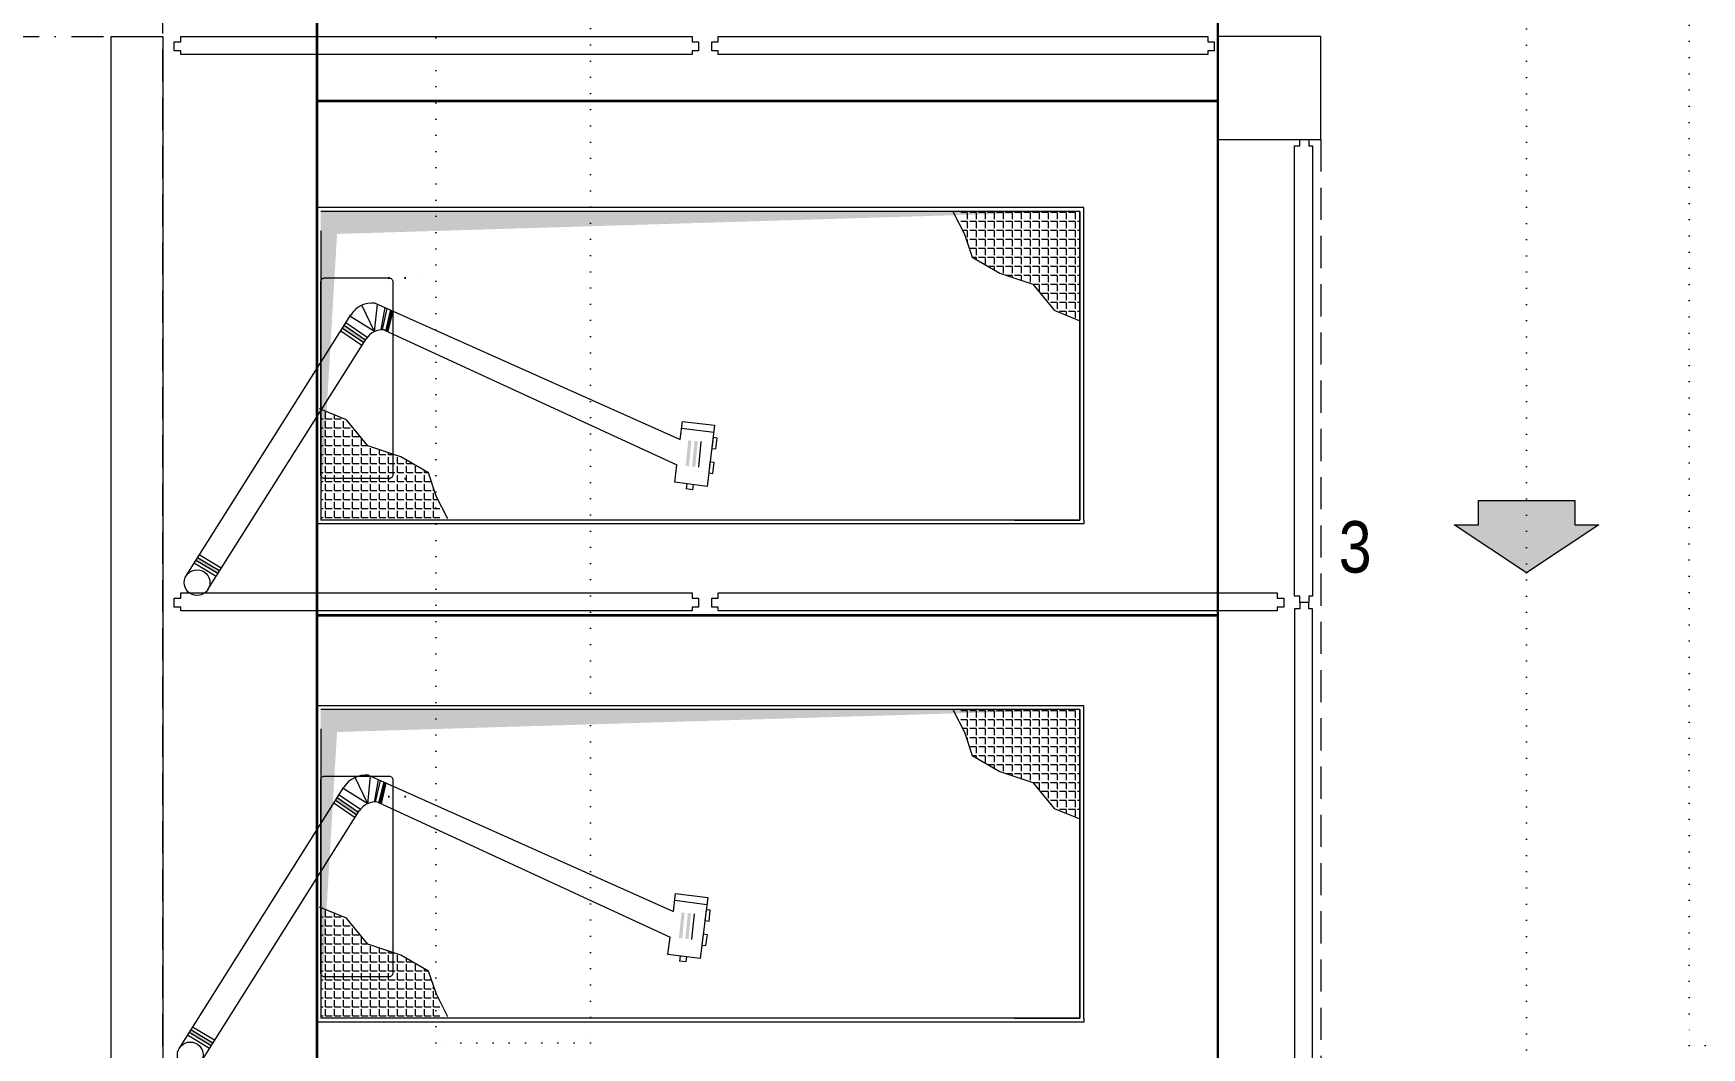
# Model space of a CAD drawing. Header units: metres. Extents: x -13933 to 152404, y -7861 to 21912.
# Drawn here: x -61 to 1236, y 4894 to 5683 of the extents above; entities that cross this region are included whole.
import ezdxf
from ezdxf.enums import TextEntityAlignment as Align

# ---------------------------------------------------------------- set-up
doc = ezdxf.new("R2010")
doc.units = ezdxf.units.M
doc.header["$LTSCALE"] = 100
doc.header["$MEASUREMENT"] = 0
for name, pattern in [('ACAD_ISO05W100', [33, 24, -3, 0, -3, 0, -3]), ('DASHDOT2', [0.5, 0.25, -0.125, 0, -0.125]), ('DOT2', [0.125, 0, -0.125]), ('HIDDEN', [0.375, 0.25, -0.125])]:
    doc.linetypes.add(name, pattern=pattern)
doc.layers.get('0').update_dxf_attribs({"color": 9, "lineweight": 9})
for name, color, linetype, lineweight in [('01', 9, 'Continuous', 9), ('06D', 9, 'Continuous', 9), ('10', 9, 'Continuous', 9), ('20', 9, 'DOT2', 9), ('21', 9, 'Continuous', 9), ('24', 9, 'DASHDOT2', 9), ('bakirci ekipman', 252, 'Continuous', 9), ('bakırcı ekipman', 252, 'ACAD_ISO05W100', 9)]:
    doc.layers.add(name, color=color, linetype=linetype, lineweight=lineweight)
doc.styles.add('MuuM_TEXT-STANDART', font='ARIALN.TTF')

# ---------------------------------------------------------------- blocks, each defined once
blk = doc.blocks.new('p-akslar_yeni')
at = {"layer": '24'}
blk.add_lwpolyline([(732.9, -2995), (772.9, -2995), (772.9, -2895), (6415, -2895)], dxfattribs=at)
blk = doc.blocks.new('p-kolon_80x80')
blk.add_lwpolyline([(-40, -40), (40, -40), (40, 40), (-40, 40)], close=True)
blk = doc.blocks.new('2.bod.sitatik')
at = {"layer": '01'}
blk.add_lwpolyline([(40, -8750), (0, -8750), (0, -2950), (40, -2950), (40, -8710), (40, -8710)], close=True, dxfattribs=at)
blk.add_blockref('p-kolon_80x80', (900, -2990), dxfattribs=at)
blk = doc.blocks.new('p-işyeri')
at = {"color": 0, "const_width": 2}
blk.add_lwpolyline([(200, 0), (200, 700), (-200, 700), (-200, 0)], close=True, dxfattribs=at)
blk = doc.blocks.new('rf')
at = {"layer": 'bakırcı ekipman', "color": 0, "lineweight": 0}
for p, q in [((174820.4, -9265.6), (174802.8, -9274.5)), ((174784.8, -9280.5), (174772.3, -9302)), ((174784.6, -9283.7), (174784.6, -9280.9)), ((174802.8, -9274.5), (174784.8, -9280.5)), ((174791.6, -9283.7), (174791.6, -9278.6)), ((174798.5, -9276.7), (174796.1, -9276.7)), ((174798.5, -9276.7), (174798.5, -9275.9)), ((174798.5, -9283.7), (174798.5, -9278.6)), ((174805.5, -9276.7), (174800.5, -9276.7)), ((174805.5, -9276.7), (174805.5, -9273.1)), ((174805.5, -9283.7), (174805.5, -9278.6)), ((174812.5, -9276.7), (174807.4, -9276.7)), ((174812.5, -9276.7), (174812.5, -9271.7)), ((174812.5, -9283.7), (174812.5, -9278.6)), ((174819.5, -9276.7), (174814.4, -9276.7)), ((174819.5, -9276.7), (174819.5, -9271.7)), ((174819.5, -9283.7), (174819.5, -9278.6)), ((174777.6, -9297.7), (174777.6, -9292.9)), ((174784.6, -9290.7), (174779.5, -9290.7)), ((174784.6, -9283.7), (174782.9, -9283.7)), ((174784.6, -9290.7), (174784.6, -9285.6)), ((174784.6, -9297.7), (174784.6, -9292.6)), ((174791.6, -9283.7), (174786.5, -9283.7)), ((174791.6, -9290.7), (174786.5, -9290.7)), ((174791.6, -9290.7), (174791.6, -9285.6)), ((174791.6, -9297.7), (174791.6, -9292.6)), ((174798.5, -9283.7), (174793.5, -9283.7)), ((174798.5, -9290.7), (174793.5, -9290.7)), ((174798.5, -9290.7), (174798.5, -9285.6)), ((174798.5, -9297.7), (174798.5, -9292.6)), ((174805.5, -9283.7), (174800.5, -9283.7)), ((174805.5, -9290.7), (174800.5, -9290.7)), ((174805.5, -9290.7), (174805.5, -9285.6)), ((174805.5, -9297.7), (174805.5, -9292.6)), ((174812.5, -9283.7), (174807.4, -9283.7)), ((174812.5, -9290.7), (174807.4, -9290.7)), ((174812.5, -9290.7), (174812.5, -9285.6)), ((174812.5, -9297.7), (174812.5, -9292.6)), ((174819.5, -9283.7), (174814.4, -9283.7)), ((174819.5, -9290.7), (174814.4, -9290.7)), ((174819.5, -9290.7), (174819.5, -9285.6)), ((174819.5, -9297.7), (174819.5, -9292.6)), ((174772.3, -9302), (174763.8, -9327.7)), ((174770.6, -9311.7), (174770.6, -9307.2)), ((174777.6, -9304.7), (174772.5, -9304.7)), ((174777.6, -9297.7), (174774.8, -9297.7)), ((174777.6, -9304.7), (174777.6, -9299.6)), ((174777.6, -9311.7), (174777.6, -9306.6)), ((174784.6, -9297.7), (174779.5, -9297.7)), ((174784.6, -9304.7), (174779.5, -9304.7)), ((174784.6, -9304.7), (174784.6, -9299.6)), ((174784.6, -9311.7), (174784.6, -9306.6)), ((174791.6, -9297.7), (174786.5, -9297.7)), ((174791.6, -9304.7), (174786.5, -9304.7)), ((174791.6, -9304.7), (174791.6, -9299.6)), ((174791.6, -9311.7), (174791.6, -9306.6)), ((174798.5, -9297.7), (174793.5, -9297.7)), ((174798.5, -9304.7), (174793.5, -9304.7)), ((174798.5, -9304.7), (174798.5, -9299.6)), ((174798.5, -9311.7), (174798.5, -9306.6)), ((174805.5, -9297.7), (174800.5, -9297.7)), ((174805.5, -9304.7), (174800.5, -9304.7)), ((174805.5, -9304.7), (174805.5, -9299.6)), ((174805.5, -9311.7), (174805.5, -9306.6)), ((174812.5, -9297.7), (174807.4, -9297.7)), ((174812.5, -9304.7), (174807.4, -9304.7)), ((174812.5, -9304.7), (174812.5, -9299.6)), ((174812.5, -9311.7), (174812.5, -9306.6)), ((174819.5, -9297.7), (174814.4, -9297.7)), ((174819.5, -9304.7), (174814.4, -9304.7)), ((174819.5, -9304.7), (174819.5, -9299.6)), ((174819.5, -9311.7), (174819.5, -9306.6)), ((174770.6, -9318.6), (174766.8, -9318.6)), ((174770.6, -9311.7), (174769.1, -9311.7)), ((174770.6, -9318.6), (174770.6, -9313.6)), ((174770.6, -9325.6), (174770.6, -9320.6)), ((174777.6, -9311.7), (174772.5, -9311.7)), ((174777.6, -9318.6), (174772.5, -9318.6)), ((174777.6, -9318.6), (174777.6, -9313.6)), ((174777.6, -9325.6), (174777.6, -9320.6)), ((174784.6, -9311.7), (174779.5, -9311.7)), ((174784.6, -9318.6), (174779.5, -9318.6)), ((174784.6, -9318.6), (174784.6, -9313.6)), ((174784.6, -9325.6), (174784.6, -9320.6)), ((174791.6, -9311.7), (174786.5, -9311.7)), ((174791.6, -9318.6), (174786.5, -9318.6)), ((174791.6, -9318.6), (174791.6, -9313.6)), ((174791.6, -9325.6), (174791.6, -9320.6)), ((174798.5, -9311.7), (174793.5, -9311.7)), ((174798.5, -9318.6), (174793.5, -9318.6)), ((174798.5, -9318.6), (174798.5, -9313.6)), ((174798.5, -9325.6), (174798.5, -9320.6)), ((174805.5, -9311.7), (174800.5, -9311.7)), ((174805.5, -9318.6), (174800.5, -9318.6)), ((174805.5, -9318.6), (174805.5, -9313.6)), ((174805.5, -9325.6), (174805.5, -9320.6)), ((174812.5, -9311.7), (174807.4, -9311.7)), ((174812.5, -9318.6), (174807.4, -9318.6)), ((174812.5, -9318.6), (174812.5, -9313.6)), ((174812.5, -9325.6), (174812.5, -9320.6)), ((174819.5, -9311.7), (174814.4, -9311.7)), ((174819.5, -9318.6), (174814.4, -9318.6)), ((174819.5, -9318.6), (174819.5, -9313.6)), ((174819.5, -9325.6), (174819.5, -9320.6)), ((174763.8, -9327.7), (174743.6, -9344.4)), ((174756.6, -9339.6), (174756.6, -9334.5)), ((174763.6, -9332.6), (174758.5, -9332.6)), ((174763.6, -9332.6), (174763.6, -9327.8)), ((174763.6, -9339.6), (174763.6, -9334.5)), ((174770.6, -9325.6), (174765.5, -9325.6)), ((174770.6, -9332.6), (174765.5, -9332.6)), ((174770.6, -9332.6), (174770.6, -9327.5)), ((174770.6, -9339.6), (174770.6, -9334.5)), ((174777.6, -9325.6), (174772.5, -9325.6)), ((174777.6, -9332.6), (174772.5, -9332.6)), ((174777.6, -9332.6), (174777.6, -9327.5)), ((174777.6, -9339.6), (174777.6, -9334.5)), ((174784.6, -9325.6), (174779.5, -9325.6)), ((174784.6, -9332.6), (174779.5, -9332.6)), ((174784.6, -9332.6), (174784.6, -9327.5)), ((174784.6, -9339.6), (174784.6, -9334.5)), ((174791.6, -9325.6), (174786.5, -9325.6)), ((174791.6, -9332.6), (174786.5, -9332.6)), ((174791.6, -9332.6), (174791.6, -9327.5)), ((174791.6, -9339.6), (174791.6, -9334.5)), ((174798.5, -9325.6), (174793.5, -9325.6)), ((174798.5, -9332.6), (174793.5, -9332.6)), ((174798.5, -9332.6), (174798.5, -9327.5)), ((174798.5, -9339.6), (174798.5, -9334.5)), ((174805.5, -9325.6), (174800.5, -9325.6)), ((174805.5, -9332.6), (174800.5, -9332.6)), ((174805.5, -9332.6), (174805.5, -9327.5)), ((174805.5, -9339.6), (174805.5, -9334.5)), ((174812.5, -9325.6), (174807.4, -9325.6)), ((174812.5, -9332.6), (174807.4, -9332.6)), ((174812.5, -9332.6), (174812.5, -9327.5)), ((174812.5, -9339.6), (174812.5, -9334.5)), ((174819.5, -9325.6), (174814.4, -9325.6)), ((174819.5, -9332.6), (174814.4, -9332.6)), ((174819.5, -9332.6), (174819.5, -9327.5)), ((174819.5, -9339.6), (174819.5, -9334.5)), ((174743.6, -9344.4), (174735, -9365.3)), ((174749.7, -9346.6), (174744.6, -9346.6)), ((174749.7, -9339.6), (174749.4, -9339.6)), ((174749.7, -9339.6), (174749.7, -9339.4)), ((174749.7, -9346.6), (174749.7, -9341.5)), ((174756.6, -9339.6), (174751.6, -9339.6)), ((174756.6, -9346.6), (174751.6, -9346.6)), ((174756.6, -9346.6), (174756.6, -9341.5)), ((174763.6, -9339.6), (174758.5, -9339.6)), ((174763.6, -9346.6), (174758.5, -9346.6)), ((174763.6, -9346.6), (174763.6, -9341.5)), ((174770.6, -9339.6), (174765.5, -9339.6)), ((174770.6, -9346.6), (174765.5, -9346.6)), ((174770.6, -9346.6), (174770.6, -9341.5)), ((174777.6, -9339.6), (174772.5, -9339.6)), ((174777.6, -9346.6), (174772.5, -9346.6)), ((174777.6, -9346.6), (174777.6, -9341.5)), ((174784.6, -9339.6), (174779.5, -9339.6)), ((174784.6, -9346.6), (174779.5, -9346.6)), ((174784.6, -9346.6), (174784.6, -9341.5)), ((174791.6, -9339.6), (174786.5, -9339.6)), ((174791.6, -9346.6), (174786.5, -9346.6)), ((174791.6, -9346.6), (174791.6, -9341.5)), ((174798.5, -9339.6), (174793.5, -9339.6)), ((174798.5, -9346.6), (174793.5, -9346.6)), ((174798.5, -9346.6), (174798.5, -9341.5)), ((174805.5, -9339.6), (174800.5, -9339.6)), ((174805.5, -9346.6), (174800.5, -9346.6)), ((174805.5, -9346.6), (174805.5, -9341.5)), ((174812.5, -9339.6), (174807.4, -9339.6)), ((174812.5, -9346.6), (174807.4, -9346.6)), ((174812.5, -9346.6), (174812.5, -9341.5)), ((174819.5, -9339.6), (174814.4, -9339.6)), ((174819.5, -9346.6), (174814.4, -9346.6)), ((174819.5, -9346.6), (174819.5, -9341.5)), ((174742.7, -9360.6), (174737.6, -9360.6)), ((174742.7, -9353.6), (174739.7, -9353.6)), ((174742.7, -9353.6), (174742.7, -9348.5)), ((174742.7, -9360.6), (174742.7, -9355.5)), ((174749.7, -9353.6), (174744.6, -9353.6)), ((174749.7, -9360.6), (174744.6, -9360.6)), ((174749.7, -9353.6), (174749.7, -9348.5)), ((174749.7, -9360.6), (174749.7, -9355.5)), ((174756.6, -9353.6), (174751.6, -9353.6)), ((174756.6, -9360.6), (174751.6, -9360.6)), ((174756.6, -9353.6), (174756.6, -9348.5)), ((174756.6, -9360.6), (174756.6, -9355.5)), ((174763.6, -9353.6), (174758.5, -9353.6)), ((174763.6, -9360.6), (174758.5, -9360.6)), ((174763.6, -9353.6), (174763.6, -9348.5)), ((174763.6, -9360.6), (174763.6, -9355.5)), ((174770.6, -9353.6), (174765.5, -9353.6)), ((174770.6, -9360.6), (174765.5, -9360.6)), ((174770.6, -9353.6), (174770.6, -9348.5)), ((174770.6, -9360.6), (174770.6, -9355.5)), ((174777.6, -9353.6), (174772.5, -9353.6)), ((174777.6, -9360.6), (174772.5, -9360.6)), ((174777.6, -9353.6), (174777.6, -9348.5)), ((174777.6, -9360.6), (174777.6, -9355.5)), ((174784.6, -9353.6), (174779.5, -9353.6)), ((174784.6, -9360.6), (174779.5, -9360.6)), ((174784.6, -9353.6), (174784.6, -9348.5)), ((174784.6, -9360.6), (174784.6, -9355.5)), ((174791.6, -9353.6), (174786.5, -9353.6)), ((174791.6, -9360.6), (174786.5, -9360.6)), ((174791.6, -9353.6), (174791.6, -9348.5)), ((174791.6, -9360.6), (174791.6, -9355.5)), ((174798.5, -9353.6), (174793.5, -9353.6)), ((174798.5, -9360.6), (174793.5, -9360.6)), ((174798.5, -9353.6), (174798.5, -9348.5)), ((174798.5, -9360.6), (174798.5, -9355.5)), ((174805.5, -9353.6), (174800.5, -9353.6)), ((174805.5, -9360.6), (174800.5, -9360.6)), ((174805.5, -9353.6), (174805.5, -9348.5)), ((174805.5, -9360.6), (174805.5, -9355.5)), ((174812.5, -9353.6), (174807.4, -9353.6)), ((174812.5, -9360.6), (174807.4, -9360.6)), ((174812.5, -9353.6), (174812.5, -9348.5)), ((174812.5, -9360.6), (174812.5, -9355.5)), ((174819.5, -9353.6), (174814.4, -9353.6)), ((174819.5, -9360.6), (174814.4, -9360.6)), ((174819.5, -9353.6), (174819.5, -9348.5)), ((174819.5, -9360.6), (174819.5, -9355.5)), ((174735.7, -9364.3), (174735.7, -9362.8)), ((174742.7, -9364.3), (174742.7, -9362.5)), ((174749.7, -9364.3), (174749.7, -9362.5)), ((174756.6, -9364.3), (174756.6, -9362.5)), ((174763.6, -9364.3), (174763.6, -9362.5)), ((174770.6, -9364.3), (174770.6, -9362.5)), ((174777.6, -9364.3), (174777.6, -9362.5)), ((174784.6, -9364.3), (174784.6, -9362.5)), ((174791.6, -9364.3), (174791.6, -9362.5)), ((174798.5, -9364.3), (174798.5, -9362.5)), ((174805.5, -9364.3), (174805.5, -9362.5)), ((174812.5, -9364.3), (174812.5, -9362.5)), ((174819.5, -9364.3), (174819.5, -9362.5))]:
    blk.add_line(p, q, dxfattribs=at)
blk = doc.blocks.new('p-mekanik_boyahane_mahal04')
for points in [[(174860.9, -84758), (174858.9, -84757.8), (174855.2, -84773.6), (174857.2, -84773.8)], [(174860.9, -84758), (174858.9, -84757.8), (174855.2, -84773.6), (174857.2, -84773.8)], [(174838.1, -84782.8), (174839.4, -84780.7), (174822.8, -84769.4), (174821.5, -84771.5)], [(174838.1, -84782.8), (174839.4, -84780.7), (174822.8, -84769.4), (174821.5, -84771.5)], [(174724.7, -84962.2), (174726, -84960.1), (174708.9, -84949.7), (174707.6, -84951.8)], [(174724.7, -84962.2), (174726, -84960.1), (174708.9, -84949.7), (174707.6, -84951.8)], [(174724.7, -84962.2), (174726, -84960.1), (174708.9, -84949.7), (174707.6, -84951.8)]]:
    blk.add_hatch(color=256).paths.add_polyline_path(points)
h = blk.add_hatch(color=256)
h.paths.add_polyline_path([(175093.3, -84878.9), (175095.7, -84879.2), (175097.7, -84859.3), (175095.2, -84859)])
h.paths.add_polyline_path([(175088.3, -84878.5), (175090.8, -84878.7), (175092.7, -84858.8), (175090.3, -84858.6)])
h = blk.add_hatch(color=256)
h.paths.add_polyline_path([(175093.3, -84878.9), (175095.7, -84879.2), (175097.7, -84859.3), (175095.2, -84859)])
h.paths.add_polyline_path([(175088.3, -84878.5), (175090.8, -84878.7), (175092.7, -84858.8), (175090.3, -84858.6)])
for p, q in [((175402.9, -84697.8), (174806.9, -84697.8)), ((174806.9, -84697.8), (174806.9, -84943.8)), ((175399.9, -84700.8), (174809.9, -84700.8)), ((175301.2, -84700.8), (175310.2, -84718.4)), ((175312.4, -84701.7), (175307.3, -84701.7)), ((175312.4, -84701.7), (175312.4, -84706.8)), ((175319.4, -84701.7), (175314.3, -84701.7)), ((175319.4, -84701.7), (175319.4, -84706.8)), ((175326.3, -84701.7), (175321.3, -84701.7)), ((175326.3, -84701.7), (175326.3, -84706.8)), ((175333.3, -84701.7), (175328.3, -84701.7)), ((175333.3, -84701.7), (175333.3, -84706.8)), ((175340.3, -84701.7), (175335.2, -84701.7)), ((175340.3, -84701.7), (175340.3, -84706.8)), ((175347.3, -84701.7), (175342.2, -84701.7)), ((175347.3, -84701.7), (175347.3, -84706.8)), ((175354.3, -84701.7), (175349.2, -84701.7)), ((175354.3, -84701.7), (175354.3, -84706.8)), ((175361.3, -84701.7), (175356.2, -84701.7)), ((175361.3, -84701.7), (175361.3, -84706.8)), ((175368.3, -84701.7), (175363.2, -84701.7)), ((175368.3, -84701.7), (175368.3, -84706.8)), ((175375.2, -84701.7), (175370.2, -84701.7)), ((175375.2, -84701.7), (175375.2, -84706.8)), ((175382.2, -84701.7), (175377.1, -84701.7)), ((175382.2, -84701.7), (175382.2, -84706.8)), ((175389.2, -84701.7), (175384.1, -84701.7)), ((175389.2, -84701.7), (175389.2, -84706.8)), ((175396.2, -84701.7), (175391.1, -84701.7)), ((175396.2, -84701.7), (175396.2, -84706.8)), ((175399.9, -84940.8), (175399.9, -84700.8)), ((175402.9, -84940.8), (175402.9, -84697.8)), ((174809.9, -84715.8), (174809.9, -84940.8)), ((175312.4, -84708.7), (175307.3, -84708.7)), ((175312.4, -84715.6), (175308.7, -84715.6)), ((175312.4, -84708.7), (175312.4, -84713.7)), ((175312.4, -84715.6), (175312.4, -84720.7)), ((175319.4, -84708.7), (175314.3, -84708.7)), ((175319.4, -84715.6), (175314.3, -84715.6)), ((175319.4, -84708.7), (175319.4, -84713.7)), ((175319.4, -84715.6), (175319.4, -84720.7)), ((175326.3, -84708.7), (175321.3, -84708.7)), ((175326.3, -84715.6), (175321.3, -84715.6)), ((175326.3, -84708.7), (175326.3, -84713.7)), ((175326.3, -84715.6), (175326.3, -84720.7)), ((175333.3, -84708.7), (175328.3, -84708.7)), ((175333.3, -84715.6), (175328.3, -84715.6)), ((175333.3, -84708.7), (175333.3, -84713.7)), ((175333.3, -84715.6), (175333.3, -84720.7)), ((175340.3, -84708.7), (175335.2, -84708.7)), ((175340.3, -84715.6), (175335.2, -84715.6)), ((175340.3, -84708.7), (175340.3, -84713.7)), ((175340.3, -84715.6), (175340.3, -84720.7)), ((175347.3, -84708.7), (175342.2, -84708.7)), ((175347.3, -84715.6), (175342.2, -84715.6)), ((175347.3, -84708.7), (175347.3, -84713.7)), ((175347.3, -84715.6), (175347.3, -84720.7)), ((175354.3, -84708.7), (175349.2, -84708.7)), ((175354.3, -84715.6), (175349.2, -84715.6)), ((175354.3, -84708.7), (175354.3, -84713.7)), ((175354.3, -84715.6), (175354.3, -84720.7)), ((175361.3, -84708.7), (175356.2, -84708.7)), ((175361.3, -84715.6), (175356.2, -84715.6)), ((175361.3, -84708.7), (175361.3, -84713.7)), ((175361.3, -84715.6), (175361.3, -84720.7)), ((175368.3, -84708.7), (175363.2, -84708.7)), ((175368.3, -84715.6), (175363.2, -84715.6)), ((175368.3, -84708.7), (175368.3, -84713.7)), ((175368.3, -84715.6), (175368.3, -84720.7)), ((175375.2, -84708.7), (175370.2, -84708.7)), ((175375.2, -84715.6), (175370.2, -84715.6)), ((175375.2, -84708.7), (175375.2, -84713.7)), ((175375.2, -84715.6), (175375.2, -84720.7)), ((175382.2, -84708.7), (175377.1, -84708.7)), ((175382.2, -84715.6), (175377.1, -84715.6)), ((175382.2, -84708.7), (175382.2, -84713.7)), ((175382.2, -84715.6), (175382.2, -84720.7)), ((175389.2, -84708.7), (175384.1, -84708.7)), ((175389.2, -84715.6), (175384.1, -84715.6)), ((175389.2, -84708.7), (175389.2, -84713.7)), ((175389.2, -84715.6), (175389.2, -84720.7)), ((175396.2, -84708.7), (175391.1, -84708.7)), ((175396.2, -84715.6), (175391.1, -84715.6)), ((175396.2, -84708.7), (175396.2, -84713.7)), ((175396.2, -84715.6), (175396.2, -84720.7)), ((175399.9, -84708.7), (175398.1, -84708.7)), ((175399.9, -84715.6), (175398.1, -84715.6)), ((175310.2, -84718.4), (175316.2, -84736.4)), ((175312.4, -84722.6), (175311.6, -84722.6)), ((175312.4, -84722.6), (175312.4, -84725)), ((175319.4, -84722.6), (175314.3, -84722.6)), ((175319.4, -84722.6), (175319.4, -84727.7)), ((175326.3, -84722.6), (175321.3, -84722.6)), ((175326.3, -84722.6), (175326.3, -84727.7)), ((175333.3, -84722.6), (175328.3, -84722.6)), ((175333.3, -84722.6), (175333.3, -84727.7)), ((175340.3, -84722.6), (175335.2, -84722.6)), ((175340.3, -84722.6), (175340.3, -84727.7)), ((175347.3, -84722.6), (175342.2, -84722.6)), ((175347.3, -84722.6), (175347.3, -84727.7)), ((175354.3, -84722.6), (175349.2, -84722.6)), ((175354.3, -84722.6), (175354.3, -84727.7)), ((175361.3, -84722.6), (175356.2, -84722.6)), ((175361.3, -84722.6), (175361.3, -84727.7)), ((175368.3, -84722.6), (175363.2, -84722.6)), ((175368.3, -84722.6), (175368.3, -84727.7)), ((175375.2, -84722.6), (175370.2, -84722.6)), ((175375.2, -84722.6), (175375.2, -84727.7)), ((175382.2, -84722.6), (175377.1, -84722.6)), ((175382.2, -84722.6), (175382.2, -84727.7)), ((175389.2, -84722.6), (175384.1, -84722.6)), ((175389.2, -84722.6), (175389.2, -84727.7)), ((175396.2, -84722.6), (175391.1, -84722.6)), ((175396.2, -84722.6), (175396.2, -84727.7)), ((175399.9, -84722.6), (175398.1, -84722.6)), ((175319.4, -84729.6), (175314.3, -84729.6)), ((175316.2, -84736.4), (175337.6, -84748.8)), ((175319.4, -84736.6), (175316.5, -84736.6)), ((175319.4, -84729.6), (175319.4, -84734.7)), ((175319.4, -84736.6), (175319.4, -84738.3)), ((175326.3, -84729.6), (175321.3, -84729.6)), ((175326.3, -84736.6), (175321.3, -84736.6)), ((175326.3, -84729.6), (175326.3, -84734.7)), ((175326.3, -84736.6), (175326.3, -84741.7)), ((175333.3, -84729.6), (175328.3, -84729.6)), ((175333.3, -84736.6), (175328.3, -84736.6)), ((175333.3, -84729.6), (175333.3, -84734.7)), ((175333.3, -84736.6), (175333.3, -84741.7)), ((175340.3, -84729.6), (175335.2, -84729.6)), ((175340.3, -84736.6), (175335.2, -84736.6)), ((175340.3, -84729.6), (175340.3, -84734.7)), ((175340.3, -84736.6), (175340.3, -84741.7)), ((175347.3, -84729.6), (175342.2, -84729.6)), ((175347.3, -84736.6), (175342.2, -84736.6)), ((175347.3, -84729.6), (175347.3, -84734.7)), ((175347.3, -84736.6), (175347.3, -84741.7)), ((175354.3, -84729.6), (175349.2, -84729.6)), ((175354.3, -84736.6), (175349.2, -84736.6)), ((175354.3, -84729.6), (175354.3, -84734.7)), ((175354.3, -84736.6), (175354.3, -84741.7)), ((175361.3, -84729.6), (175356.2, -84729.6)), ((175361.3, -84736.6), (175356.2, -84736.6)), ((175361.3, -84729.6), (175361.3, -84734.7)), ((175361.3, -84736.6), (175361.3, -84741.7)), ((175368.3, -84729.6), (175363.2, -84729.6)), ((175368.3, -84736.6), (175363.2, -84736.6)), ((175368.3, -84729.6), (175368.3, -84734.7)), ((175368.3, -84736.6), (175368.3, -84741.7)), ((175375.2, -84729.6), (175370.2, -84729.6)), ((175375.2, -84736.6), (175370.2, -84736.6)), ((175375.2, -84729.6), (175375.2, -84734.7)), ((175375.2, -84736.6), (175375.2, -84741.7)), ((175382.2, -84729.6), (175377.1, -84729.6)), ((175382.2, -84736.6), (175377.1, -84736.6)), ((175382.2, -84729.6), (175382.2, -84734.7)), ((175382.2, -84736.6), (175382.2, -84741.7)), ((175389.2, -84729.6), (175384.1, -84729.6)), ((175389.2, -84736.6), (175384.1, -84736.6)), ((175389.2, -84729.6), (175389.2, -84734.7)), ((175389.2, -84736.6), (175389.2, -84741.7)), ((175396.2, -84729.6), (175391.1, -84729.6)), ((175396.2, -84736.6), (175391.1, -84736.6)), ((175396.2, -84729.6), (175396.2, -84734.7)), ((175396.2, -84736.6), (175396.2, -84741.7)), ((175399.9, -84729.6), (175398.1, -84729.6)), ((175399.9, -84736.6), (175398.1, -84736.6)), ((174846.4, -84774), (174836.6, -84753.5)), ((174846.4, -84774), (174836.6, -84753.5)), ((174846.4, -84774), (174848.7, -84752.6)), ((174846.4, -84774), (174848.7, -84752.6)), ((174847, -84751.8), (175084, -84857.8)), ((174847, -84751.8), (175084, -84857.8)), ((175333.3, -84743.6), (175328.5, -84743.6)), ((175333.3, -84743.6), (175333.3, -84746.4)), ((175340.3, -84743.6), (175335.2, -84743.6)), ((175337.6, -84748.8), (175363.3, -84757.4)), ((175340.3, -84743.6), (175340.3, -84748.7)), ((175347.3, -84743.6), (175342.2, -84743.6)), ((175347.3, -84750.6), (175342.8, -84750.6)), ((175347.3, -84743.6), (175347.3, -84748.7)), ((175347.3, -84750.6), (175347.3, -84752.1)), ((175354.3, -84743.6), (175349.2, -84743.6)), ((175354.3, -84750.6), (175349.2, -84750.6)), ((175354.3, -84743.6), (175354.3, -84748.7)), ((175354.3, -84750.6), (175354.3, -84754.4)), ((175361.3, -84743.6), (175356.2, -84743.6)), ((175361.3, -84750.6), (175356.2, -84750.6)), ((175361.3, -84743.6), (175361.3, -84748.7)), ((175361.3, -84750.6), (175361.3, -84755.6)), ((175368.3, -84743.6), (175363.2, -84743.6)), ((175368.3, -84750.6), (175363.2, -84750.6)), ((175368.3, -84743.6), (175368.3, -84748.7)), ((175368.3, -84750.6), (175368.3, -84755.6)), ((175375.2, -84743.6), (175370.2, -84743.6)), ((175375.2, -84750.6), (175370.2, -84750.6)), ((175375.2, -84743.6), (175375.2, -84748.7)), ((175375.2, -84750.6), (175375.2, -84755.6)), ((175382.2, -84743.6), (175377.1, -84743.6)), ((175382.2, -84750.6), (175377.1, -84750.6)), ((175382.2, -84743.6), (175382.2, -84748.7)), ((175382.2, -84750.6), (175382.2, -84755.6)), ((175389.2, -84743.6), (175384.1, -84743.6)), ((175389.2, -84750.6), (175384.1, -84750.6)), ((175389.2, -84743.6), (175389.2, -84748.7)), ((175389.2, -84750.6), (175389.2, -84755.6)), ((175396.2, -84743.6), (175391.1, -84743.6)), ((175396.2, -84750.6), (175391.1, -84750.6)), ((175396.2, -84743.6), (175396.2, -84748.7)), ((175396.2, -84750.6), (175396.2, -84755.6)), ((175399.9, -84743.6), (175398.1, -84743.6)), ((175399.9, -84750.6), (175398.1, -84750.6)), ((174700.1, -84963.9), (174828, -84761.1)), ((174700.1, -84963.9), (174828, -84761.1)), ((174840.7, -84778.5), (174824.2, -84767.3)), ((174840.7, -84778.5), (174824.2, -84767.3)), ((174846.4, -84774), (174827.4, -84762)), ((174846.4, -84774), (174827.4, -84762)), ((174851.7, -84772.7), (174854.8, -84755.3)), ((174851.7, -84772.7), (174854.8, -84755.3)), ((174852.6, -84772.4), (174856.4, -84756)), ((174852.6, -84772.4), (174856.4, -84756)), ((174855.2, -84773.6), (174858.9, -84757.8)), ((174855.2, -84773.6), (174858.9, -84757.8)), ((174857.2, -84773.8), (174860.9, -84758)), ((174857.2, -84773.8), (174860.9, -84758)), ((175363.3, -84757.4), (175380, -84777.6)), ((175368.3, -84757.6), (175363.4, -84757.6)), ((175368.3, -84757.6), (175368.3, -84762.6)), ((175375.2, -84757.6), (175370.2, -84757.6)), ((175375.2, -84764.5), (175370.2, -84764.5)), ((175375.2, -84757.6), (175375.2, -84762.6)), ((175375.2, -84764.5), (175375.2, -84769.6)), ((175382.2, -84757.6), (175377.1, -84757.6)), ((175382.2, -84764.5), (175377.1, -84764.5)), ((175382.2, -84757.6), (175382.2, -84762.6)), ((175382.2, -84764.5), (175382.2, -84769.6)), ((175389.2, -84757.6), (175384.1, -84757.6)), ((175389.2, -84764.5), (175384.1, -84764.5)), ((175389.2, -84757.6), (175389.2, -84762.6)), ((175389.2, -84764.5), (175389.2, -84769.6)), ((175396.2, -84757.6), (175391.1, -84757.6)), ((175396.2, -84764.5), (175391.1, -84764.5)), ((175396.2, -84757.6), (175396.2, -84762.6)), ((175396.2, -84764.5), (175396.2, -84769.6)), ((175399.9, -84757.6), (175398.1, -84757.6)), ((175399.9, -84764.5), (175398.1, -84764.5)), ((174717, -84974.6), (174839.9, -84779.6)), ((174717, -84974.6), (174839.9, -84779.6)), ((174836.7, -84784.9), (174820.2, -84773.6)), ((174836.7, -84784.9), (174820.2, -84773.6)), ((174838.1, -84782.8), (174821.5, -84771.5)), ((174838.1, -84782.8), (174821.5, -84771.5)), ((174839.4, -84780.7), (174822.8, -84769.4)), ((174839.4, -84780.7), (174822.8, -84769.4)), ((174854.2, -84772.7), (175081.5, -84877.7)), ((174854.2, -84772.7), (175081.5, -84877.7)), ((175375.2, -84771.5), (175375, -84771.5)), ((175375.2, -84771.5), (175375.2, -84771.8)), ((175382.2, -84771.5), (175377.1, -84771.5)), ((175380, -84777.6), (175399.9, -84785.7)), ((175382.2, -84771.5), (175382.2, -84776.6)), ((175389.2, -84771.5), (175384.1, -84771.5)), ((175389.2, -84778.5), (175384.1, -84778.5)), ((175389.2, -84771.5), (175389.2, -84776.6)), ((175389.2, -84778.5), (175389.2, -84781.5)), ((175396.2, -84771.5), (175391.1, -84771.5)), ((175396.2, -84778.5), (175391.1, -84778.5)), ((175396.2, -84771.5), (175396.2, -84776.6)), ((175396.2, -84778.5), (175396.2, -84783.6)), ((175399.9, -84771.5), (175398.1, -84771.5)), ((175399.9, -84778.5), (175398.1, -84778.5)), ((175084, -84857.8), (175085.7, -84843.7)), ((175084, -84857.8), (175085.7, -84843.7)), ((175085.7, -84843.7), (175110.8, -84846.9)), ((175085.7, -84843.7), (175110.8, -84846.9)), ((175085.1, -84849), (175110.1, -84852.2)), ((175085.1, -84849), (175110.1, -84852.2)), ((175110.8, -84846.9), (175104.9, -84894.3)), ((175110.8, -84846.9), (175104.9, -84894.3)), ((175100.2, -84859.5), (175098.2, -84879.4)), ((175100.2, -84859.5), (175098.2, -84879.4)), ((175079.8, -84891.2), (175081.5, -84877.7)), ((175079.8, -84891.2), (175081.5, -84877.7)), ((175104.9, -84894.3), (175079.8, -84891.2)), ((175104.9, -84894.3), (175079.8, -84891.2)), ((175089.2, -84892.4), (175088.7, -84896.3)), ((175089.2, -84892.4), (175088.7, -84896.3)), ((175093.6, -84896.9), (175088.7, -84896.3)), ((175093.6, -84896.9), (175088.7, -84896.3)), ((175094.1, -84893), (175093.6, -84896.9)), ((175094.1, -84893), (175093.6, -84896.9)), ((174727.3, -84957.9), (174710.3, -84947.7)), ((174727.3, -84957.9), (174710.3, -84947.7)), ((174727.3, -84957.9), (174710.3, -84947.7)), ((174723.4, -84964.3), (174706.3, -84954)), ((174723.4, -84964.3), (174706.3, -84954)), ((174723.4, -84964.3), (174706.3, -84954)), ((174724.7, -84962.2), (174707.6, -84951.8)), ((174724.7, -84962.2), (174707.6, -84951.8)), ((174724.7, -84962.2), (174707.6, -84951.8)), ((174726, -84960.1), (174708.9, -84949.7)), ((174726, -84960.1), (174708.9, -84949.7)), ((174726, -84960.1), (174708.9, -84949.7))]:
    blk.add_line(p, q)
for points in [[(175399.9, -84700.8), (175399.9, -84940.8), (175349, -84940.8), (175399.9, -84940.8), (174809.9, -84940.8)], [(175402.9, -84940.8), (175402.9, -84943.8), (174806.9, -84943.8)]]:
    blk.add_lwpolyline(points)
for points in [[(175109.6, -84856.4), (175108.5, -84864.8), (175111.7, -84865.2), (175112.7, -84856.7)], [(175109.6, -84856.4), (175108.5, -84864.8), (175111.7, -84865.2), (175112.7, -84856.7)], [(175107.2, -84875.4), (175106.2, -84883.8), (175109.3, -84884.2), (175110.4, -84875.8)], [(175107.2, -84875.4), (175106.2, -84883.8), (175109.3, -84884.2), (175110.4, -84875.8)]]:
    blk.add_lwpolyline(points, close=True)
blk.add_circle((174708.5, -84969.2), 10)
for centre, radius in [((174844.9, -84771.7), 20), ((174844.9, -84771.7), 20), ((174852.6, -84787.6), 15), ((174852.6, -84787.6), 15)]:
    blk.add_arc(centre, radius, 83.9062, 147.767)
blk.add_solid([(175399.9, -84700.8), (174809.9, -84700.8), (174822.6, -84718.2), (174809.9, -84932.8)])
at = {"layer": 'bakirci ekipman'}
blk.add_circle((174708.5, -84969.2), 10, dxfattribs=at)
blk.add_circle((174708.5, -84969.2), 10, dxfattribs=at)
at = {"rotation": 270}
blk.add_blockref('rf', (184174.3, 89880.7), dxfattribs=at)
blk = doc.blocks.new('p-mekanik_boyahane_mahal03')
for points in [[(59.2, 165.5), (57.2, 165.7), (53.5, 150), (55.5, 149.8)], [(59.2, 165.5), (57.2, 165.7), (53.5, 150), (55.5, 149.8)], [(36.4, 140.8), (37.7, 142.9), (21.1, 154.2), (19.8, 152)], [(36.4, 140.8), (37.7, 142.9), (21.1, 154.2), (19.8, 152)], [(-77, -38.6), (-75.7, -36.5), (-92.8, -26.2), (-94.1, -28.3)], [(-77, -38.6), (-75.7, -36.5), (-92.8, -26.2), (-94.1, -28.3)], [(-77, -38.6), (-75.7, -36.5), (-92.8, -26.2), (-94.1, -28.3)]]:
    blk.add_hatch(color=256).paths.add_polyline_path(points)
h = blk.add_hatch(color=256)
h.paths.add_polyline_path([(291.6, 44.6), (294.1, 44.4), (296, 64.3), (293.5, 64.5)])
h.paths.add_polyline_path([(286.6, 45.1), (289.1, 44.9), (291.1, 64.8), (288.6, 65)])
h = blk.add_hatch(color=256)
h.paths.add_polyline_path([(291.6, 44.6), (294.1, 44.4), (296, 64.3), (293.5, 64.5)])
h.paths.add_polyline_path([(286.6, 45.1), (289.1, 44.9), (291.1, 64.8), (288.6, 65)])
at = {"color": 0}
for p, q in [((596, 246), (0, 246)), ((0, 246), (0, 0)), ((593, 243), (3, 243)), ((494.3, 243), (503.2, 225.4)), ((505.4, 242.1), (500.4, 242.1)), ((505.4, 235.1), (500.4, 235.1)), ((505.4, 242.1), (505.4, 237)), ((505.4, 235.1), (505.4, 230)), ((512.4, 242.1), (507.4, 242.1)), ((512.4, 235.1), (507.4, 235.1)), ((512.4, 242.1), (512.4, 237)), ((512.4, 235.1), (512.4, 230)), ((519.4, 242.1), (514.3, 242.1)), ((519.4, 235.1), (514.3, 235.1)), ((519.4, 242.1), (519.4, 237)), ((519.4, 235.1), (519.4, 230)), ((526.4, 242.1), (521.3, 242.1)), ((526.4, 235.1), (521.3, 235.1)), ((526.4, 242.1), (526.4, 237)), ((526.4, 235.1), (526.4, 230)), ((533.4, 242.1), (528.3, 242.1)), ((533.4, 235.1), (528.3, 235.1)), ((533.4, 242.1), (533.4, 237)), ((533.4, 235.1), (533.4, 230)), ((540.4, 242.1), (535.3, 242.1)), ((540.4, 235.1), (535.3, 235.1)), ((540.4, 242.1), (540.4, 237)), ((540.4, 235.1), (540.4, 230)), ((547.4, 242.1), (542.3, 242.1)), ((547.4, 235.1), (542.3, 235.1)), ((547.4, 242.1), (547.4, 237)), ((547.4, 235.1), (547.4, 230)), ((554.3, 242.1), (549.3, 242.1)), ((554.3, 235.1), (549.3, 235.1)), ((554.3, 242.1), (554.3, 237)), ((554.3, 235.1), (554.3, 230)), ((561.3, 242.1), (556.2, 242.1)), ((561.3, 235.1), (556.2, 235.1)), ((561.3, 242.1), (561.3, 237)), ((561.3, 235.1), (561.3, 230)), ((568.3, 242.1), (563.2, 242.1)), ((568.3, 235.1), (563.2, 235.1)), ((568.3, 242.1), (568.3, 237)), ((568.3, 235.1), (568.3, 230)), ((575.3, 242.1), (570.2, 242.1)), ((575.3, 235.1), (570.2, 235.1)), ((575.3, 242.1), (575.3, 237)), ((575.3, 235.1), (575.3, 230)), ((582.3, 242.1), (577.2, 242.1)), ((582.3, 235.1), (577.2, 235.1)), ((582.3, 242.1), (582.3, 237)), ((582.3, 235.1), (582.3, 230)), ((589.3, 242.1), (584.2, 242.1)), ((589.3, 235.1), (584.2, 235.1)), ((589.3, 242.1), (589.3, 237)), ((589.3, 235.1), (589.3, 230)), ((593, 235.1), (591.2, 235.1)), ((593, 3), (593, 243)), ((596, 3), (596, 246)), ((3, 228), (3, 3)), ((505.4, 228.1), (501.8, 228.1)), ((503.2, 225.4), (509.2, 207.4)), ((505.4, 221.1), (504.6, 221.1)), ((505.4, 228.1), (505.4, 223)), ((505.4, 221.1), (505.4, 218.7)), ((512.4, 228.1), (507.4, 228.1)), ((512.4, 221.1), (507.4, 221.1)), ((512.4, 228.1), (512.4, 223)), ((512.4, 221.1), (512.4, 216.1)), ((519.4, 228.1), (514.3, 228.1)), ((519.4, 221.1), (514.3, 221.1)), ((519.4, 228.1), (519.4, 223)), ((519.4, 221.1), (519.4, 216.1)), ((526.4, 228.1), (521.3, 228.1)), ((526.4, 221.1), (521.3, 221.1)), ((526.4, 228.1), (526.4, 223)), ((526.4, 221.1), (526.4, 216.1)), ((533.4, 228.1), (528.3, 228.1)), ((533.4, 221.1), (528.3, 221.1)), ((533.4, 228.1), (533.4, 223)), ((533.4, 221.1), (533.4, 216.1)), ((540.4, 228.1), (535.3, 228.1)), ((540.4, 221.1), (535.3, 221.1)), ((540.4, 228.1), (540.4, 223)), ((540.4, 221.1), (540.4, 216.1)), ((547.4, 228.1), (542.3, 228.1)), ((547.4, 221.1), (542.3, 221.1)), ((547.4, 228.1), (547.4, 223)), ((547.4, 221.1), (547.4, 216.1)), ((554.3, 228.1), (549.3, 228.1)), ((554.3, 221.1), (549.3, 221.1)), ((554.3, 228.1), (554.3, 223)), ((554.3, 221.1), (554.3, 216.1)), ((561.3, 228.1), (556.2, 228.1)), ((561.3, 221.1), (556.2, 221.1)), ((561.3, 228.1), (561.3, 223)), ((561.3, 221.1), (561.3, 216.1)), ((568.3, 228.1), (563.2, 228.1)), ((568.3, 221.1), (563.2, 221.1)), ((568.3, 228.1), (568.3, 223)), ((568.3, 221.1), (568.3, 216.1)), ((575.3, 228.1), (570.2, 228.1)), ((575.3, 221.1), (570.2, 221.1)), ((575.3, 228.1), (575.3, 223)), ((575.3, 221.1), (575.3, 216.1)), ((582.3, 228.1), (577.2, 228.1)), ((582.3, 221.1), (577.2, 221.1)), ((582.3, 228.1), (582.3, 223)), ((582.3, 221.1), (582.3, 216.1)), ((589.3, 228.1), (584.2, 228.1)), ((589.3, 221.1), (584.2, 221.1)), ((589.3, 228.1), (589.3, 223)), ((589.3, 221.1), (589.3, 216.1)), ((593, 228.1), (591.2, 228.1)), ((593, 221.1), (591.2, 221.1)), ((512.4, 214.1), (507.4, 214.1)), ((512.4, 214.1), (512.4, 209.1)), ((519.4, 214.1), (514.3, 214.1)), ((519.4, 214.1), (519.4, 209.1)), ((526.4, 214.1), (521.3, 214.1)), ((526.4, 214.1), (526.4, 209.1)), ((533.4, 214.1), (528.3, 214.1)), ((533.4, 214.1), (533.4, 209.1)), ((540.4, 214.1), (535.3, 214.1)), ((540.4, 214.1), (540.4, 209.1)), ((547.4, 214.1), (542.3, 214.1)), ((547.4, 214.1), (547.4, 209.1)), ((554.3, 214.1), (549.3, 214.1)), ((554.3, 214.1), (554.3, 209.1)), ((561.3, 214.1), (556.2, 214.1)), ((561.3, 214.1), (561.3, 209.1)), ((568.3, 214.1), (563.2, 214.1)), ((568.3, 214.1), (568.3, 209.1)), ((575.3, 214.1), (570.2, 214.1)), ((575.3, 214.1), (575.3, 209.1)), ((582.3, 214.1), (577.2, 214.1)), ((582.3, 214.1), (582.3, 209.1)), ((589.3, 214.1), (584.2, 214.1)), ((589.3, 214.1), (589.3, 209.1)), ((593, 214.1), (591.2, 214.1)), ((509.2, 207.4), (530.7, 194.9)), ((512.4, 207.2), (509.6, 207.2)), ((512.4, 207.2), (512.4, 205.5)), ((519.4, 207.2), (514.3, 207.2)), ((519.4, 207.2), (519.4, 202.1)), ((526.4, 207.2), (521.3, 207.2)), ((526.4, 200.2), (521.6, 200.2)), ((526.4, 207.2), (526.4, 202.1)), ((526.4, 200.2), (526.4, 197.4)), ((533.4, 207.2), (528.3, 207.2)), ((533.4, 200.2), (528.3, 200.2)), ((530.7, 194.9), (556.4, 186.4)), ((533.4, 207.2), (533.4, 202.1)), ((533.4, 200.2), (533.4, 195.1)), ((540.4, 207.2), (535.3, 207.2)), ((540.4, 200.2), (535.3, 200.2)), ((540.4, 207.2), (540.4, 202.1)), ((540.4, 200.2), (540.4, 195.1)), ((547.4, 207.2), (542.3, 207.2)), ((547.4, 200.2), (542.3, 200.2)), ((547.4, 207.2), (547.4, 202.1)), ((547.4, 200.2), (547.4, 195.1)), ((554.3, 207.2), (549.3, 207.2)), ((554.3, 200.2), (549.3, 200.2)), ((554.3, 207.2), (554.3, 202.1)), ((554.3, 200.2), (554.3, 195.1)), ((561.3, 207.2), (556.2, 207.2)), ((561.3, 200.2), (556.2, 200.2)), ((561.3, 207.2), (561.3, 202.1)), ((561.3, 200.2), (561.3, 195.1)), ((568.3, 207.2), (563.2, 207.2)), ((568.3, 200.2), (563.2, 200.2)), ((568.3, 207.2), (568.3, 202.1)), ((568.3, 200.2), (568.3, 195.1)), ((575.3, 207.2), (570.2, 207.2)), ((575.3, 200.2), (570.2, 200.2)), ((575.3, 207.2), (575.3, 202.1)), ((575.3, 200.2), (575.3, 195.1)), ((582.3, 207.2), (577.2, 207.2)), ((582.3, 200.2), (577.2, 200.2)), ((582.3, 207.2), (582.3, 202.1)), ((582.3, 200.2), (582.3, 195.1)), ((589.3, 207.2), (584.2, 207.2)), ((589.3, 200.2), (584.2, 200.2)), ((589.3, 207.2), (589.3, 202.1)), ((589.3, 200.2), (589.3, 195.1)), ((593, 207.2), (591.2, 207.2)), ((593, 200.2), (591.2, 200.2)), ((540.4, 193.2), (535.9, 193.2)), ((540.4, 193.2), (540.4, 191.7)), ((547.4, 193.2), (542.3, 193.2)), ((547.4, 193.2), (547.4, 189.4)), ((554.3, 193.2), (549.3, 193.2)), ((554.3, 193.2), (554.3, 188.1)), ((561.3, 193.2), (556.2, 193.2)), ((556.4, 186.4), (573.1, 166.2)), ((561.3, 186.2), (556.5, 186.2)), ((561.3, 193.2), (561.3, 188.1)), ((561.3, 186.2), (561.3, 181.1)), ((568.3, 193.2), (563.2, 193.2)), ((568.3, 186.2), (563.2, 186.2)), ((568.3, 193.2), (568.3, 188.1)), ((568.3, 186.2), (568.3, 181.1)), ((575.3, 193.2), (570.2, 193.2)), ((575.3, 186.2), (570.2, 186.2)), ((575.3, 193.2), (575.3, 188.1)), ((575.3, 186.2), (575.3, 181.1)), ((582.3, 193.2), (577.2, 193.2)), ((582.3, 186.2), (577.2, 186.2)), ((582.3, 193.2), (582.3, 188.1)), ((582.3, 186.2), (582.3, 181.1)), ((589.3, 193.2), (584.2, 193.2)), ((589.3, 186.2), (584.2, 186.2)), ((589.3, 193.2), (589.3, 188.1)), ((589.3, 186.2), (589.3, 181.1)), ((593, 193.2), (591.2, 193.2)), ((593, 186.2), (591.2, 186.2)), ((568.3, 179.2), (563.2, 179.2)), ((568.3, 172.2), (568.1, 172.2)), ((568.3, 179.2), (568.3, 174.1)), ((568.3, 172.2), (568.3, 172)), ((575.3, 179.2), (570.2, 179.2)), ((575.3, 172.2), (570.2, 172.2)), ((575.3, 179.2), (575.3, 174.1)), ((575.3, 172.2), (575.3, 167.2)), ((582.3, 179.2), (577.2, 179.2)), ((582.3, 172.2), (577.2, 172.2)), ((582.3, 179.2), (582.3, 174.1)), ((582.3, 172.2), (582.3, 167.2)), ((589.3, 179.2), (584.2, 179.2)), ((589.3, 172.2), (584.2, 172.2)), ((589.3, 179.2), (589.3, 174.1)), ((589.3, 172.2), (589.3, 167.2)), ((593, 179.2), (591.2, 179.2)), ((593, 172.2), (591.2, 172.2)), ((573.1, 166.2), (593, 158)), ((582.3, 165.3), (577.2, 165.3)), ((582.3, 165.3), (582.3, 162.2)), ((589.3, 165.3), (584.2, 165.3)), ((589.3, 165.3), (589.3, 160.2)), ((593, 165.3), (591.2, 165.3))]:
    blk.add_line(p, q, dxfattribs=at)
for p, q in [((44.7, 149.6), (34.9, 170)), ((44.7, 149.6), (34.9, 170)), ((44.7, 149.6), (47, 171)), ((44.7, 149.6), (47, 171)), ((45.3, 171.7), (282.3, 65.7)), ((45.3, 171.7), (282.3, 65.7)), ((-101.6, -40.4), (26.3, 162.5)), ((-101.6, -40.4), (26.3, 162.5)), ((39, 145), (22.5, 156.3)), ((39, 145), (22.5, 156.3)), ((44.7, 149.6), (25.7, 161.6)), ((44.7, 149.6), (25.7, 161.6)), ((50, 150.9), (53.1, 168.2)), ((50, 150.9), (53.1, 168.2)), ((50.9, 151.2), (54.7, 167.5)), ((50.9, 151.2), (54.7, 167.5)), ((53.5, 150), (57.2, 165.7)), ((53.5, 150), (57.2, 165.7)), ((55.5, 149.8), (59.2, 165.5)), ((55.5, 149.8), (59.2, 165.5)), ((-84.7, -51), (38.2, 143.9)), ((-84.7, -51), (38.2, 143.9)), ((35, 138.7), (18.5, 149.9)), ((35, 138.7), (18.5, 149.9)), ((36.4, 140.8), (19.8, 152)), ((36.4, 140.8), (19.8, 152)), ((37.7, 142.9), (21.1, 154.2)), ((37.7, 142.9), (21.1, 154.2)), ((52.5, 150.8), (279.8, 45.9)), ((52.5, 150.8), (279.8, 45.9)), ((282.3, 65.7), (284.1, 79.8)), ((282.3, 65.7), (284.1, 79.8)), ((284.1, 79.8), (309.1, 76.7)), ((284.1, 79.8), (309.1, 76.7)), ((283.4, 74.5), (308.4, 71.4)), ((283.4, 74.5), (308.4, 71.4)), ((309.1, 76.7), (303.2, 29.2)), ((309.1, 76.7), (303.2, 29.2)), ((298.5, 64), (296.5, 44.1)), ((298.5, 64), (296.5, 44.1)), ((278.2, 32.4), (279.8, 45.9)), ((278.2, 32.4), (279.8, 45.9)), ((303.2, 29.2), (278.2, 32.4)), ((303.2, 29.2), (278.2, 32.4)), ((287.5, 31.2), (287, 27.2)), ((287.5, 31.2), (287, 27.2)), ((291.9, 26.6), (287, 27.2)), ((291.9, 26.6), (287, 27.2)), ((292.4, 30.6), (291.9, 26.6)), ((292.4, 30.6), (291.9, 26.6)), ((-74.4, -34.3), (-91.4, -24.1)), ((-74.4, -34.3), (-91.4, -24.1)), ((-74.4, -34.3), (-91.4, -24.1)), ((-78.3, -40.8), (-95.4, -30.4)), ((-78.3, -40.8), (-95.4, -30.4)), ((-78.3, -40.8), (-95.4, -30.4)), ((-77, -38.6), (-94.1, -28.3)), ((-77, -38.6), (-94.1, -28.3)), ((-77, -38.6), (-94.1, -28.3)), ((-75.7, -36.5), (-92.8, -26.2)), ((-75.7, -36.5), (-92.8, -26.2)), ((-75.7, -36.5), (-92.8, -26.2))]:
    blk.add_line(p, q)
for points in [[(593, 243), (593, 3), (542.1, 3), (593, 3), (3, 3)], [(596, 3), (596, 0), (0, 0)]]:
    blk.add_lwpolyline(points)
for points in [[(307.9, 67.2), (306.9, 58.8), (310, 58.4), (311, 66.8)], [(307.9, 67.2), (306.9, 58.8), (310, 58.4), (311, 66.8)], [(305.5, 48.2), (304.5, 39.7), (307.6, 39.3), (308.7, 47.8)], [(305.5, 48.2), (304.5, 39.7), (307.6, 39.3), (308.7, 47.8)]]:
    blk.add_lwpolyline(points, close=True)
blk.add_circle((-93.1, -45.6), 10)
blk.add_circle((-93.1, -45.6), 10)
blk.add_circle((-93.1, -45.6), 10)
for centre, radius in [((43.2, 151.8), 20), ((43.2, 151.8), 20), ((50.9, 135.9), 15), ((50.9, 135.9), 15)]:
    blk.add_arc(centre, radius, 83.9062, 147.767)
blk.add_solid([(593, 243), (3, 243), (15.7, 225.5), (3, 11)], dxfattribs=at)
at = {"rotation": 270}
blk.add_blockref('rf', (9367.3, 174824.5), dxfattribs=at)
blk = doc.blocks.new('0_arrow1')
blk.add_hatch(color=254).paths.add_polyline_path([(0, 0), (-22.5, -15), (-15, -15), (-15, -22.5), (15, -22.5), (15, -15), (22.5, -15)])
at = {"linetype": 'ByBlock', "lineweight": -2}
blk.add_lwpolyline([(15, -22.5), (-15, -22.5), (-15, -15), (-22.5, -15), (0, 0), (22.5, -15), (15, -15)], close=True, dxfattribs=at)
blk.add_point((0, 0))
blk = doc.blocks.new('2.bod.Mimari')
at = {"layer": '06D', "linetype": 'DOT2'}
for points in [[(2897.84, -1210.88), (3060.69, -1373.73), (3060.69, -1715.29, -0.4142136), (2966.19, -1809.79), (1311.79, -1809.79, 0.4142136), (1226.29, -1895.29), (1226.29, -3734.29), (1346.29, -3734.29), (1346.29, -2024.29, -0.4142136), (1440.79, -1929.79), (3095.19, -1929.79, 0.4142136), (3180.69, -1844.29), (3180.69, -1332.19), (2978.61, -1130.11)], [(402.38, -2372, 0.4142136), (372.38, -2402), (372.38, -3732.3), (252.38, -3732.3), (252.38, -2342, -0.4142136), (342.38, -2252), (1048.17, -2252, 0.4142136), (1078.17, -2222), (1078.17, -1719.8, -0.4142136), (1168.17, -1629.8), (2743.84, -1629.8, 0.4142136), (2773.84, -1599.8), (2773.84, -1315.34)], [(1100, -4330, 0.163259), (1100, -4330), (1100, -2250, -0.4142136), (1700, -1650), (2900, -1650, -0.4142136), (3500, -2250), (3500, -4330), (3500, -4330)]]:
    blk.add_lwpolyline(points, format="xyb", dxfattribs=at)
at = {"layer": '06D'}
for points in [[(49, -2954.14), (54, -2954.14), (54, -2950), (451.48, -2950), (451.48, -2954.14), (456.48, -2954.14), (456.48, -2961.14), (451.48, -2961.14), (451.48, -2964), (54, -2964), (54, -2961.14), (49, -2961.14)], [(466.72, -2954.14), (471.72, -2954.14), (471.72, -2950), (852.16, -2950), (852.16, -2954.14), (857.16, -2954.14), (857.16, -2961.14), (852.16, -2961.14), (852.16, -2964), (471.72, -2964), (471.72, -2961.14), (466.72, -2961.14)], [(923.62, -3390), (923.62, -3385), (919.48, -3385), (919.48, -3035), (923.62, -3035), (923.62, -3030), (930.62, -3030), (930.62, -3035), (933.48, -3035), (933.48, -3385), (930.62, -3385), (930.62, -3390)], [(49, -3386.5), (54, -3386.5), (54, -3382.36), (451.48, -3382.36), (451.48, -3386.5), (456.48, -3386.5), (456.48, -3393.5), (451.48, -3393.5), (451.48, -3396.36), (54, -3396.36), (54, -3393.5), (49, -3393.5)], [(466.72, -3386.5), (471.72, -3386.5), (471.72, -3382.36), (906.25, -3382.36), (906.25, -3386.5), (911.25, -3386.5), (911.25, -3393.5), (906.25, -3393.5), (906.25, -3396.36), (471.72, -3396.36), (471.72, -3393.5), (466.72, -3393.5)], [(923.62, -3390), (923.62, -3395), (919.48, -3395), (919.48, -3745), (923.62, -3745), (923.62, -3750), (930.62, -3750), (930.62, -3745), (933.48, -3745), (933.48, -3395), (930.62, -3395), (930.62, -3390)]]:
    blk.add_lwpolyline(points, close=True, dxfattribs=at)
at = {"layer": '06D', "linetype": 'DOT2', "lineweight": -3}
for points in [[(215.82, -3137.67), (252.38, -3137.67)], [(215.82, -3293.67), (252.38, -3293.67)], [(215.82, -3540.67), (252.38, -3540.67)]]:
    blk.add_lwpolyline(points, dxfattribs=at)
at = {"layer": '10'}
for points in [[(165.82, -3137.67), (215.82, -3137.67, -0.4142136), (218.82, -3140.67), (218.82, -3290.67, -0.4142136), (215.82, -3293.67), (165.82, -3293.67, -0.4142136), (162.82, -3290.67), (162.82, -3140.67, -0.4142136)], [(165.82, -3524.96), (215.82, -3524.96, -0.4142136), (218.82, -3527.96), (218.82, -3677.96, -0.4142136), (215.82, -3680.96), (165.82, -3680.96, -0.4142136), (162.82, -3677.96), (162.82, -3527.96, -0.4142136)]]:
    blk.add_lwpolyline(points, format="xyb", close=True, dxfattribs=at)
at = {"layer": '20', "color": 251, "linetype": 'HIDDEN'}
blk.add_lwpolyline([(940, -3750), (860, -3750), (860, -3810), (40, -3810), (40, -2200), (860, -2200), (860, -2240), (940, -2240), (940, -2865), (860, -2865), (860, -3030), (940, -3030)], close=True, dxfattribs=at)
at = {"layer": '06D', "color": 89, "linetype": 'HIDDEN', "true_color": 0x2e4d23, "rotation": 90}
for p in [(860, -2800), (860, -3200), (860, -3600)]:
    blk.add_blockref('p-işyeri', p, dxfattribs=at)
at = {"layer": '06D'}
for name, p in [('p-mekanik_boyahane_mahal03', (159.82, -3328.93)), ('p-mekanik_boyahane_mahal04', (-174647.11, 81227.54))]:
    blk.add_blockref(name, p, dxfattribs=at)
at = {"layer": '06D', "xscale": 2.5, "yscale": 2.5, "zscale": 2.5, "rotation": 180}
blk.add_blockref('0_arrow1', (1100, -3367.04), dxfattribs=at)
at = {"layer": '21', "style": 'MuuM_TEXT-STANDART'}
blk.add_text('3', height=40, dxfattribs=at).set_placement((979.51, -3378.72), align=Align.BOTTOM_RIGHT)

msp = doc.modelspace()

# ---------------------------------------------------------------- block references
for name in ['2.bod.sitatik', '2.bod.Mimari']:
    msp.add_blockref(name, (0, 8630))
at = {"layer": '24'}
msp.add_blockref('p-akslar_yeni', (-6415, 8575), dxfattribs=at)

doc.saveas('drawing.dxf')
